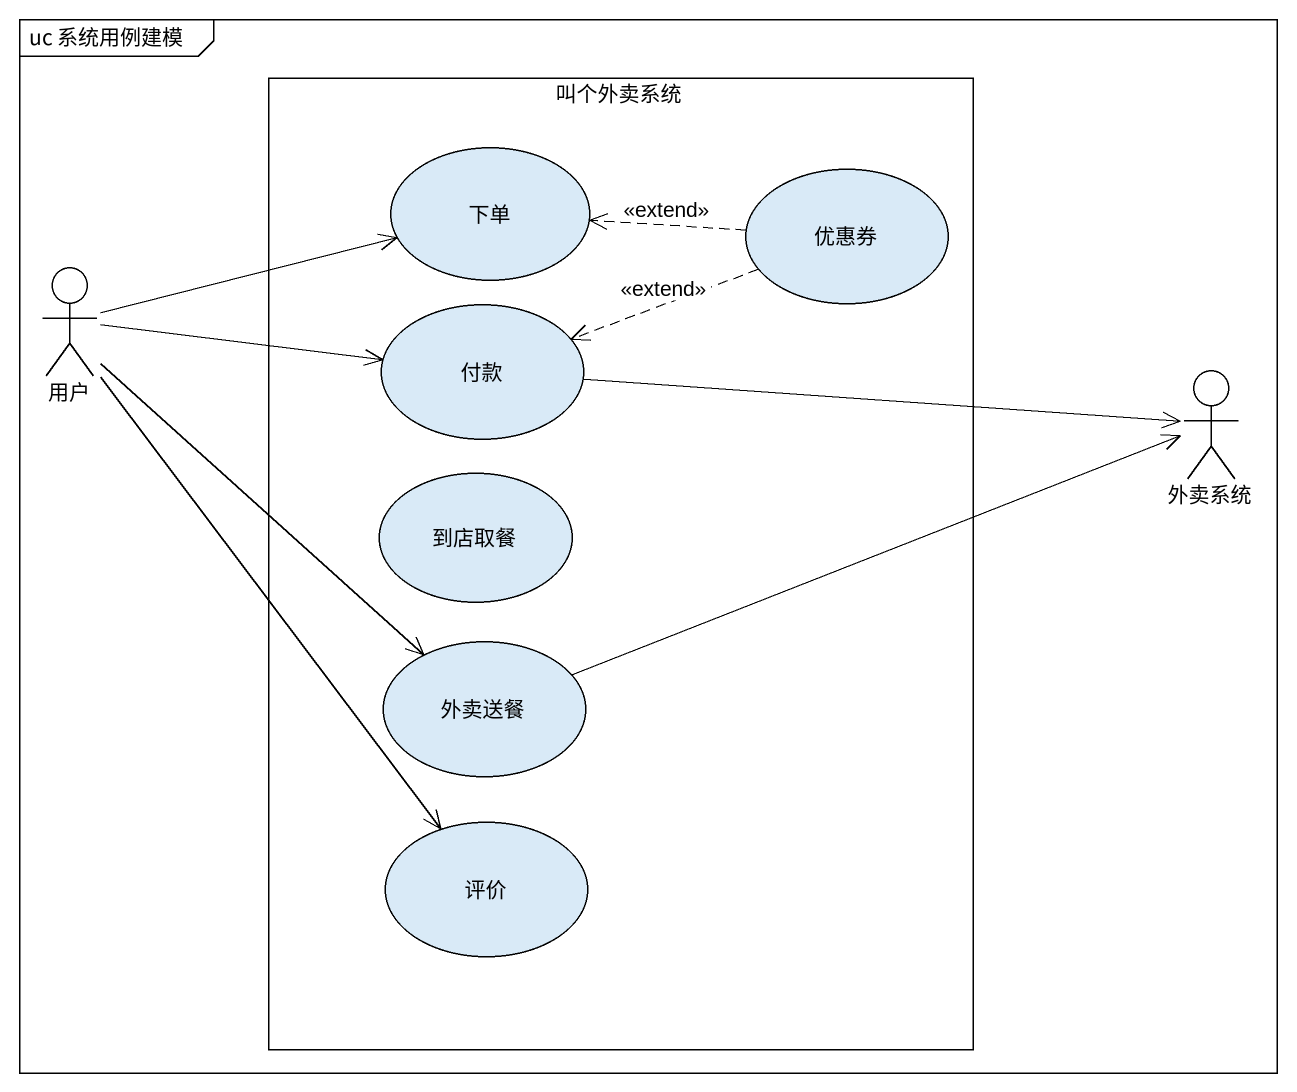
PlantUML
@startuml
mainframe uc 系统用例建模
rectangle 叫个外卖系统 {
  usecase 下单
  usecase 优惠券
  usecase 付款
  usecase 到店取餐
  usecase 外卖送餐
  usecase 评价
}
actor 用户
actor 外卖系统
优惠券 .left.> 下单 : <<extend>>
优惠券 .left.> 付款 : <<extend>>
用户 -right-> 下单
用户 -right-> 付款
用户 --> 外卖送餐
用户 --> 评价
外卖系统 <-left- 付款
外卖系统 <-left- 外卖送餐
@enduml
